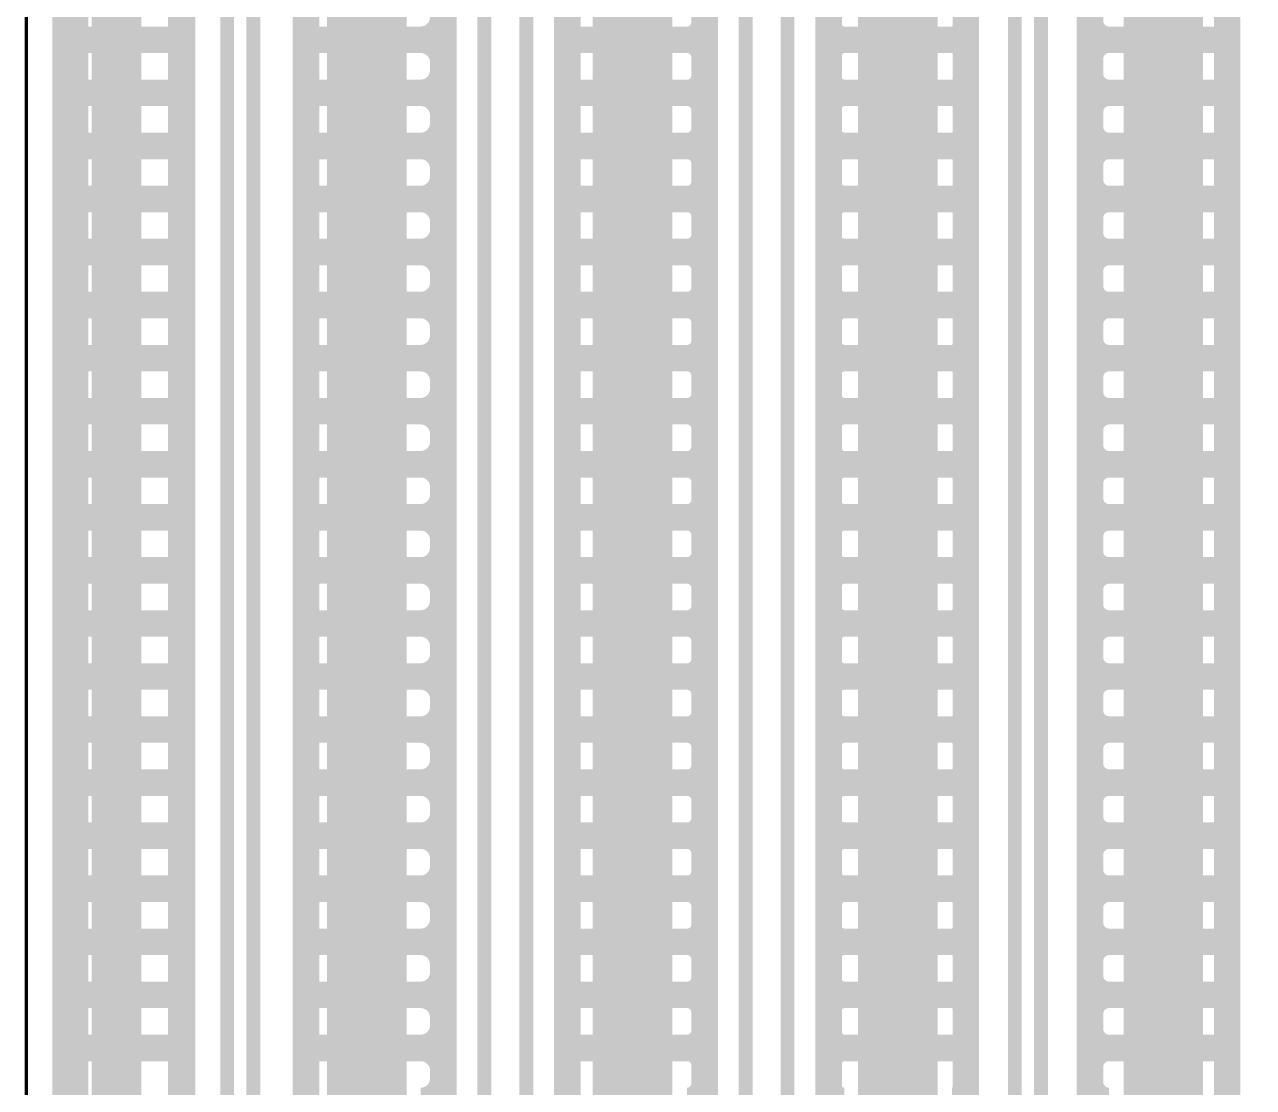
# Model space of a CAD drawing. Header units: millimetres. Extents: x 2260 to 2572, y -21 to 200.
# Drawn here: x 2292.68 to 2299.74, y 105.88 to 111.98 of the extents above; entities that cross this region are included whole.
import ezdxf

# ---------------------------------------------------------------- set-up
doc = ezdxf.new("R2010")
doc.units = ezdxf.units.MM
doc.layers.get('0').update_dxf_attribs({"lineweight": 18})
doc.layers.add('01', color=1, linetype='Continuous', lineweight=18)
doc.layers.add('DIM', color=3, linetype='Continuous', lineweight=13)

# ---------------------------------------------------------------- blocks, each defined once
blk = doc.blocks.new('PAD_R1')
blk.add_lwpolyline([(0.25, 0, 0.5, 0.5, 1), (-0.25, 0, 0.5, 0.5, 1)], format="xyseb", close=True)

msp = doc.modelspace()

# ---------------------------------------------------------------- linework, layer by layer
at = {"layer": '01'}
msp.add_lwpolyline([(2318.1914, 62.078, 0.02, 0.02, -0.414219), (2317.8914, 61.778, 0.02, 0.02, 0), (2292.9916, 61.778, 0.02, 0.02, -0.414219), (2292.6916, 62.078, 0.02, 0.02, 0), (2292.6916, 141.4405, 0.02, 0.02, -0.414219), (2292.9916, 141.7405, 0.02, 0.02, 0), (2317.8914, 141.7405, 0.02, 0.02, -0.414219), (2318.1914, 141.4405, 0.02, 0.02, 0)], format="xyseb", close=True, dxfattribs=at)
for points in [[(2293.1915, 139.8406, 0.2499, 0.2499, 0), (2293.1915, 63.6406, 0.2499, 0.2499, 0)], [(2294.6916, 139.8406, 0.2499, 0.2499, 0), (2294.6916, 63.6406, 0.2499, 0.2499, 0)], [(2296.1915, 139.8406, 0.2499, 0.2499, 0), (2296.1915, 63.6406, 0.2499, 0.2499, 0)], [(2297.6916, 139.8406, 0.2499, 0.2499, 0), (2297.6916, 63.6406, 0.2499, 0.2499, 0)], [(2299.1915, 139.8406, 0.2499, 0.2499, 0), (2299.1915, 63.6406, 0.2499, 0.2499, 0)], [(2292.9177, 137.2406, 0.1524, 0.1524, 0), (2292.9177, 66.2405, 0.1524, 0.1524, 0)], [(2292.9708, 137.2406, 0.1524, 0.1524, 0), (2292.9708, 66.2405, 0.1524, 0.1524, 0)], [(2293.2756, 137.2406, 0.1524, 0.1524, 0), (2293.2756, 66.2405, 0.1524, 0.1524, 0)], [(2293.5804, 137.2406, 0.1524, 0.1524, 0), (2293.5804, 66.2405, 0.1524, 0.1524, 0)], [(2293.5854, 137.2406, 0.1524, 0.1524, 0), (2293.5854, 66.2405, 0.1524, 0.1524, 0)], [(2294.2977, 137.2406, 0.1524, 0.1524, 0), (2294.2977, 66.2405, 0.1524, 0.1524, 0)], [(2294.4948, 137.2406, 0.1524, 0.1524, 0), (2294.4948, 66.2405, 0.1524, 0.1524, 0)], [(2294.7996, 137.2406, 0.1524, 0.1524, 0), (2294.7996, 66.2405, 0.1524, 0.1524, 0)], [(2295.0853, 66.3205, 0.1524, 0.1524, 0), (2295.0853, 137.2406, 0.1524, 0.1524, 0)], [(2295.7978, 137.2406, 0.1524, 0.1524, 0), (2295.7978, 66.2405, 0.1524, 0.1524, 0)], [(2296.0188, 137.2406, 0.1524, 0.1524, 0), (2296.0188, 66.2405, 0.1524, 0.1524, 0)], [(2296.3236, 137.2406, 0.1524, 0.1524, 0), (2296.3236, 66.2405, 0.1524, 0.1524, 0)], [(2296.5854, 66.3205, 0.1524, 0.1524, 0), (2296.5854, 137.2406, 0.1524, 0.1524, 0)], [(2297.2977, 66.3205, 0.1524, 0.1524, 0), (2297.2977, 137.2406, 0.1524, 0.1524, 0)], [(2297.5428, 137.2406, 0.1524, 0.1524, 0), (2297.5428, 66.2405, 0.1524, 0.1524, 0)], [(2297.8476, 137.2406, 0.1524, 0.1524, 0), (2297.8476, 66.2405, 0.1524, 0.1524, 0)], [(2298.0853, 66.3205, 0.1524, 0.1524, 0), (2298.0853, 137.2406, 0.1524, 0.1524, 0)], [(2298.7978, 66.3205, 0.1524, 0.1524, 0), (2298.7978, 137.2406, 0.1524, 0.1524, 0)], [(2299.0668, 137.2406, 0.1524, 0.1524, 0), (2299.0668, 66.2405, 0.1524, 0.1524, 0)], [(2299.3716, 137.2406, 0.1524, 0.1524, 0), (2299.3716, 66.2405, 0.1524, 0.1524, 0)], [(2299.5854, 137.2406, 0.1524, 0.1524, 0), (2299.5854, 66.2405, 0.1524, 0.1524, 0)], [(2295.0853, 112.0257, 0.1524, 0.1524, -0.414228), (2294.9553, 111.8957, 0.1524, 0.1524, 0)], [(2296.5854, 111.9957, 0.1524, 0.1524, -0.414228), (2296.4854, 111.8957, 0.1524, 0.1524, 0)], [(2297.2977, 111.9857, 0.1524, 0.1524, 0.414231), (2297.3877, 111.8957, 0.1524, 0.1524, 0)], [(2298.0853, 111.9757, 0.1524, 0.1524, -0.414252), (2298.0053, 111.8957, 0.1524, 0.1524, 0)], [(2298.7978, 112.0057, 0.1524, 0.1524, 0.414232), (2298.9078, 111.8957, 0.1524, 0.1524, 0)], [(2292.9177, 111.8957, 0.1524, 0.1524, 0), (2293.5854, 111.8957, 0.1524, 0.1524, 0)], [(2294.2977, 111.8957, 0.1524, 0.1524, 0), (2295.0853, 111.8957, 0.1524, 0.1524, 0)], [(2295.0853, 111.7657, 0.1524, 0.1524, 0.414228), (2294.9553, 111.8957, 0.1524, 0.1524, 0)], [(2295.7978, 111.8957, 0.1524, 0.1524, 0), (2296.5854, 111.8957, 0.1524, 0.1524, 0)], [(2296.5854, 111.7957, 0.1524, 0.1524, 0.414228), (2296.4854, 111.8957, 0.1524, 0.1524, 0)], [(2297.2977, 111.8957, 0.1524, 0.1524, 0), (2298.0853, 111.8957, 0.1524, 0.1524, 0)], [(2297.2977, 111.8057, 0.1524, 0.1524, -0.414231), (2297.3877, 111.8957, 0.1524, 0.1524, 0)], [(2298.0853, 111.8157, 0.1524, 0.1524, 0.414252), (2298.0053, 111.8957, 0.1524, 0.1524, 0)], [(2298.7978, 111.8957, 0.1524, 0.1524, 0), (2299.5854, 111.8957, 0.1524, 0.1524, 0)], [(2298.7978, 111.7857, 0.1524, 0.1524, -0.414232), (2298.9078, 111.8957, 0.1524, 0.1524, 0)], [(2295.0853, 111.7209, 0.1524, 0.1524, -0.414228), (2294.9553, 111.5909, 0.1524, 0.1524, 0)], [(2296.5854, 111.6909, 0.1524, 0.1524, -0.414228), (2296.4854, 111.5909, 0.1524, 0.1524, 0)], [(2297.2977, 111.6809, 0.1524, 0.1524, 0.414231), (2297.3877, 111.5909, 0.1524, 0.1524, 0)], [(2298.0853, 111.6709, 0.1524, 0.1524, -0.414252), (2298.0053, 111.5909, 0.1524, 0.1524, 0)], [(2298.7978, 111.7009, 0.1524, 0.1524, 0.414232), (2298.9078, 111.5909, 0.1524, 0.1524, 0)], [(2292.9177, 111.5909, 0.1524, 0.1524, 0), (2293.5854, 111.5909, 0.1524, 0.1524, 0)], [(2294.2977, 111.5909, 0.1524, 0.1524, 0), (2295.0853, 111.5909, 0.1524, 0.1524, 0)], [(2295.0853, 111.4609, 0.1524, 0.1524, 0.414228), (2294.9553, 111.5909, 0.1524, 0.1524, 0)], [(2295.7978, 111.5909, 0.1524, 0.1524, 0), (2296.5854, 111.5909, 0.1524, 0.1524, 0)], [(2296.5854, 111.4909, 0.1524, 0.1524, 0.414228), (2296.4854, 111.5909, 0.1524, 0.1524, 0)], [(2297.2977, 111.5909, 0.1524, 0.1524, 0), (2298.0853, 111.5909, 0.1524, 0.1524, 0)], [(2297.2977, 111.5009, 0.1524, 0.1524, -0.414231), (2297.3877, 111.5909, 0.1524, 0.1524, 0)], [(2298.0853, 111.5109, 0.1524, 0.1524, 0.414252), (2298.0053, 111.5909, 0.1524, 0.1524, 0)], [(2298.7978, 111.5909, 0.1524, 0.1524, 0), (2299.5854, 111.5909, 0.1524, 0.1524, 0)], [(2298.7978, 111.4809, 0.1524, 0.1524, -0.414232), (2298.9078, 111.5909, 0.1524, 0.1524, 0)], [(2295.0853, 111.4161, 0.1524, 0.1524, -0.414228), (2294.9553, 111.2861, 0.1524, 0.1524, 0)], [(2298.7978, 111.3961, 0.1524, 0.1524, 0.414232), (2298.9078, 111.2861, 0.1524, 0.1524, 0)], [(2296.5854, 111.3861, 0.1524, 0.1524, -0.414228), (2296.4854, 111.2861, 0.1524, 0.1524, 0)], [(2297.2977, 111.3761, 0.1524, 0.1524, 0.414231), (2297.3877, 111.2861, 0.1524, 0.1524, 0)], [(2298.0853, 111.3661, 0.1524, 0.1524, -0.414252), (2298.0053, 111.2861, 0.1524, 0.1524, 0)], [(2292.9177, 111.2861, 0.1524, 0.1524, 0), (2293.5854, 111.2861, 0.1524, 0.1524, 0)], [(2294.2977, 111.2861, 0.1524, 0.1524, 0), (2295.0853, 111.2861, 0.1524, 0.1524, 0)], [(2295.0853, 111.1561, 0.1524, 0.1524, 0.414228), (2294.9553, 111.2861, 0.1524, 0.1524, 0)], [(2295.7978, 111.2861, 0.1524, 0.1524, 0), (2296.5854, 111.2861, 0.1524, 0.1524, 0)], [(2296.5854, 111.1861, 0.1524, 0.1524, 0.414228), (2296.4854, 111.2861, 0.1524, 0.1524, 0)], [(2297.2977, 111.2861, 0.1524, 0.1524, 0), (2298.0853, 111.2861, 0.1524, 0.1524, 0)], [(2297.2977, 111.1961, 0.1524, 0.1524, -0.414231), (2297.3877, 111.2861, 0.1524, 0.1524, 0)], [(2298.0853, 111.2061, 0.1524, 0.1524, 0.414252), (2298.0053, 111.2861, 0.1524, 0.1524, 0)], [(2298.7978, 111.2861, 0.1524, 0.1524, 0), (2299.5854, 111.2861, 0.1524, 0.1524, 0)], [(2298.7978, 111.1761, 0.1524, 0.1524, -0.414232), (2298.9078, 111.2861, 0.1524, 0.1524, 0)], [(2295.0853, 111.1113, 0.1524, 0.1524, -0.414228), (2294.9553, 110.9813, 0.1524, 0.1524, 0)], [(2296.5854, 111.0813, 0.1524, 0.1524, -0.414228), (2296.4854, 110.9813, 0.1524, 0.1524, 0)], [(2297.2977, 111.0713, 0.1524, 0.1524, 0.414231), (2297.3877, 110.9813, 0.1524, 0.1524, 0)], [(2298.0853, 111.0613, 0.1524, 0.1524, -0.414252), (2298.0053, 110.9813, 0.1524, 0.1524, 0)], [(2298.7978, 111.0913, 0.1524, 0.1524, 0.414232), (2298.9078, 110.9813, 0.1524, 0.1524, 0)], [(2292.9177, 110.9813, 0.1524, 0.1524, 0), (2293.5854, 110.9813, 0.1524, 0.1524, 0)], [(2294.2977, 110.9813, 0.1524, 0.1524, 0), (2295.0853, 110.9813, 0.1524, 0.1524, 0)], [(2295.0853, 110.8513, 0.1524, 0.1524, 0.414228), (2294.9553, 110.9813, 0.1524, 0.1524, 0)], [(2295.7978, 110.9813, 0.1524, 0.1524, 0), (2296.5854, 110.9813, 0.1524, 0.1524, 0)], [(2296.5854, 110.8813, 0.1524, 0.1524, 0.414228), (2296.4854, 110.9813, 0.1524, 0.1524, 0)], [(2297.2977, 110.9813, 0.1524, 0.1524, 0), (2298.0853, 110.9813, 0.1524, 0.1524, 0)], [(2297.2977, 110.8913, 0.1524, 0.1524, -0.414231), (2297.3877, 110.9813, 0.1524, 0.1524, 0)], [(2298.0853, 110.9013, 0.1524, 0.1524, 0.414252), (2298.0053, 110.9813, 0.1524, 0.1524, 0)], [(2298.7978, 110.9813, 0.1524, 0.1524, 0), (2299.5854, 110.9813, 0.1524, 0.1524, 0)], [(2298.7978, 110.8713, 0.1524, 0.1524, -0.414232), (2298.9078, 110.9813, 0.1524, 0.1524, 0)], [(2295.0853, 110.8065, 0.1524, 0.1524, -0.414228), (2294.9553, 110.6765, 0.1524, 0.1524, 0)], [(2296.5854, 110.7765, 0.1524, 0.1524, -0.414228), (2296.4854, 110.6765, 0.1524, 0.1524, 0)], [(2297.2977, 110.7665, 0.1524, 0.1524, 0.414231), (2297.3877, 110.6765, 0.1524, 0.1524, 0)], [(2298.0853, 110.7565, 0.1524, 0.1524, -0.414252), (2298.0053, 110.6765, 0.1524, 0.1524, 0)], [(2298.7978, 110.7865, 0.1524, 0.1524, 0.414232), (2298.9078, 110.6765, 0.1524, 0.1524, 0)], [(2292.9177, 110.6765, 0.1524, 0.1524, 0), (2293.5854, 110.6765, 0.1524, 0.1524, 0)], [(2294.2977, 110.6765, 0.1524, 0.1524, 0), (2295.0853, 110.6765, 0.1524, 0.1524, 0)], [(2295.0853, 110.5465, 0.1524, 0.1524, 0.414228), (2294.9553, 110.6765, 0.1524, 0.1524, 0)], [(2295.7978, 110.6765, 0.1524, 0.1524, 0), (2296.5854, 110.6765, 0.1524, 0.1524, 0)], [(2296.5854, 110.5765, 0.1524, 0.1524, 0.414228), (2296.4854, 110.6765, 0.1524, 0.1524, 0)], [(2297.2977, 110.6765, 0.1524, 0.1524, 0), (2298.0853, 110.6765, 0.1524, 0.1524, 0)], [(2297.2977, 110.5865, 0.1524, 0.1524, -0.414231), (2297.3877, 110.6765, 0.1524, 0.1524, 0)], [(2298.0853, 110.5965, 0.1524, 0.1524, 0.414252), (2298.0053, 110.6765, 0.1524, 0.1524, 0)], [(2298.7978, 110.6765, 0.1524, 0.1524, 0), (2299.5854, 110.6765, 0.1524, 0.1524, 0)], [(2298.7978, 110.5665, 0.1524, 0.1524, -0.414232), (2298.9078, 110.6765, 0.1524, 0.1524, 0)], [(2295.0853, 110.5017, 0.1524, 0.1524, -0.414228), (2294.9553, 110.3717, 0.1524, 0.1524, 0)], [(2296.5854, 110.4717, 0.1524, 0.1524, -0.414228), (2296.4854, 110.3717, 0.1524, 0.1524, 0)], [(2298.7978, 110.4817, 0.1524, 0.1524, 0.414232), (2298.9078, 110.3717, 0.1524, 0.1524, 0)], [(2297.2977, 110.4617, 0.1524, 0.1524, 0.414231), (2297.3877, 110.3717, 0.1524, 0.1524, 0)], [(2298.0853, 110.4517, 0.1524, 0.1524, -0.414252), (2298.0053, 110.3717, 0.1524, 0.1524, 0)], [(2292.9177, 110.3717, 0.1524, 0.1524, 0), (2293.5854, 110.3717, 0.1524, 0.1524, 0)], [(2294.2977, 110.3717, 0.1524, 0.1524, 0), (2295.0853, 110.3717, 0.1524, 0.1524, 0)], [(2295.0853, 110.2417, 0.1524, 0.1524, 0.414228), (2294.9553, 110.3717, 0.1524, 0.1524, 0)], [(2295.7978, 110.3717, 0.1524, 0.1524, 0), (2296.5854, 110.3717, 0.1524, 0.1524, 0)], [(2296.5854, 110.2717, 0.1524, 0.1524, 0.414228), (2296.4854, 110.3717, 0.1524, 0.1524, 0)], [(2297.2977, 110.3717, 0.1524, 0.1524, 0), (2298.0853, 110.3717, 0.1524, 0.1524, 0)], [(2297.2977, 110.2817, 0.1524, 0.1524, -0.414231), (2297.3877, 110.3717, 0.1524, 0.1524, 0)], [(2298.0853, 110.2917, 0.1524, 0.1524, 0.414252), (2298.0053, 110.3717, 0.1524, 0.1524, 0)], [(2298.7978, 110.3717, 0.1524, 0.1524, 0), (2299.5854, 110.3717, 0.1524, 0.1524, 0)], [(2298.7978, 110.2617, 0.1524, 0.1524, -0.414232), (2298.9078, 110.3717, 0.1524, 0.1524, 0)], [(2295.0853, 110.1969, 0.1524, 0.1524, -0.414228), (2294.9553, 110.0669, 0.1524, 0.1524, 0)], [(2296.5854, 110.1669, 0.1524, 0.1524, -0.414228), (2296.4854, 110.0669, 0.1524, 0.1524, 0)], [(2297.2977, 110.1569, 0.1524, 0.1524, 0.414231), (2297.3877, 110.0669, 0.1524, 0.1524, 0)], [(2298.0853, 110.1469, 0.1524, 0.1524, -0.414252), (2298.0053, 110.0669, 0.1524, 0.1524, 0)], [(2298.7978, 110.1769, 0.1524, 0.1524, 0.414232), (2298.9078, 110.0669, 0.1524, 0.1524, 0)], [(2292.9177, 110.0669, 0.1524, 0.1524, 0), (2293.5854, 110.0669, 0.1524, 0.1524, 0)], [(2294.2977, 110.0669, 0.1524, 0.1524, 0), (2295.0853, 110.0669, 0.1524, 0.1524, 0)], [(2295.0853, 109.9369, 0.1524, 0.1524, 0.414228), (2294.9553, 110.0669, 0.1524, 0.1524, 0)], [(2295.7978, 110.0669, 0.1524, 0.1524, 0), (2296.5854, 110.0669, 0.1524, 0.1524, 0)], [(2296.5854, 109.9669, 0.1524, 0.1524, 0.414228), (2296.4854, 110.0669, 0.1524, 0.1524, 0)], [(2297.2977, 110.0669, 0.1524, 0.1524, 0), (2298.0853, 110.0669, 0.1524, 0.1524, 0)], [(2297.2977, 109.9769, 0.1524, 0.1524, -0.414231), (2297.3877, 110.0669, 0.1524, 0.1524, 0)], [(2298.0853, 109.9869, 0.1524, 0.1524, 0.414252), (2298.0053, 110.0669, 0.1524, 0.1524, 0)], [(2298.7978, 110.0669, 0.1524, 0.1524, 0), (2299.5854, 110.0669, 0.1524, 0.1524, 0)], [(2298.7978, 109.9569, 0.1524, 0.1524, -0.414232), (2298.9078, 110.0669, 0.1524, 0.1524, 0)], [(2295.0853, 109.8921, 0.1524, 0.1524, -0.414228), (2294.9553, 109.7621, 0.1524, 0.1524, 0)], [(2296.5854, 109.8621, 0.1524, 0.1524, -0.414228), (2296.4854, 109.7621, 0.1524, 0.1524, 0)], [(2297.2977, 109.8521, 0.1524, 0.1524, 0.414231), (2297.3877, 109.7621, 0.1524, 0.1524, 0)], [(2298.0853, 109.8421, 0.1524, 0.1524, -0.414252), (2298.0053, 109.7621, 0.1524, 0.1524, 0)], [(2298.7978, 109.8721, 0.1524, 0.1524, 0.414232), (2298.9078, 109.7621, 0.1524, 0.1524, 0)], [(2292.9177, 109.7621, 0.1524, 0.1524, 0), (2293.5854, 109.7621, 0.1524, 0.1524, 0)], [(2294.2977, 109.7621, 0.1524, 0.1524, 0), (2295.0853, 109.7621, 0.1524, 0.1524, 0)], [(2295.0853, 109.6321, 0.1524, 0.1524, 0.414228), (2294.9553, 109.7621, 0.1524, 0.1524, 0)], [(2295.7978, 109.7621, 0.1524, 0.1524, 0), (2296.5854, 109.7621, 0.1524, 0.1524, 0)], [(2296.5854, 109.6621, 0.1524, 0.1524, 0.414228), (2296.4854, 109.7621, 0.1524, 0.1524, 0)], [(2297.2977, 109.7621, 0.1524, 0.1524, 0), (2298.0853, 109.7621, 0.1524, 0.1524, 0)], [(2297.2977, 109.6721, 0.1524, 0.1524, -0.414231), (2297.3877, 109.7621, 0.1524, 0.1524, 0)], [(2298.0853, 109.6821, 0.1524, 0.1524, 0.414252), (2298.0053, 109.7621, 0.1524, 0.1524, 0)], [(2298.7978, 109.7621, 0.1524, 0.1524, 0), (2299.5854, 109.7621, 0.1524, 0.1524, 0)], [(2298.7978, 109.6521, 0.1524, 0.1524, -0.414232), (2298.9078, 109.7621, 0.1524, 0.1524, 0)], [(2295.0853, 109.5873, 0.1524, 0.1524, -0.414228), (2294.9553, 109.4573, 0.1524, 0.1524, 0)], [(2296.5854, 109.5573, 0.1524, 0.1524, -0.414228), (2296.4854, 109.4573, 0.1524, 0.1524, 0)], [(2298.7978, 109.5673, 0.1524, 0.1524, 0.414232), (2298.9078, 109.4573, 0.1524, 0.1524, 0)], [(2297.2977, 109.5473, 0.1524, 0.1524, 0.414231), (2297.3877, 109.4573, 0.1524, 0.1524, 0)], [(2298.0853, 109.5373, 0.1524, 0.1524, -0.414252), (2298.0053, 109.4573, 0.1524, 0.1524, 0)], [(2292.9177, 109.4573, 0.1524, 0.1524, 0), (2293.5854, 109.4573, 0.1524, 0.1524, 0)], [(2294.2977, 109.4573, 0.1524, 0.1524, 0), (2295.0853, 109.4573, 0.1524, 0.1524, 0)], [(2295.0853, 109.3273, 0.1524, 0.1524, 0.414228), (2294.9553, 109.4573, 0.1524, 0.1524, 0)], [(2295.7978, 109.4573, 0.1524, 0.1524, 0), (2296.5854, 109.4573, 0.1524, 0.1524, 0)], [(2296.5854, 109.3573, 0.1524, 0.1524, 0.414228), (2296.4854, 109.4573, 0.1524, 0.1524, 0)], [(2297.2977, 109.4573, 0.1524, 0.1524, 0), (2298.0853, 109.4573, 0.1524, 0.1524, 0)], [(2297.2977, 109.3673, 0.1524, 0.1524, -0.414231), (2297.3877, 109.4573, 0.1524, 0.1524, 0)], [(2298.0853, 109.3773, 0.1524, 0.1524, 0.414252), (2298.0053, 109.4573, 0.1524, 0.1524, 0)], [(2298.7978, 109.4573, 0.1524, 0.1524, 0), (2299.5854, 109.4573, 0.1524, 0.1524, 0)], [(2298.7978, 109.3473, 0.1524, 0.1524, -0.414232), (2298.9078, 109.4573, 0.1524, 0.1524, 0)], [(2295.0853, 109.2825, 0.1524, 0.1524, -0.414228), (2294.9553, 109.1525, 0.1524, 0.1524, 0)], [(2296.5854, 109.2525, 0.1524, 0.1524, -0.414228), (2296.4854, 109.1525, 0.1524, 0.1524, 0)], [(2297.2977, 109.2425, 0.1524, 0.1524, 0.414231), (2297.3877, 109.1525, 0.1524, 0.1524, 0)], [(2298.0853, 109.2325, 0.1524, 0.1524, -0.414252), (2298.0053, 109.1525, 0.1524, 0.1524, 0)], [(2298.7978, 109.2625, 0.1524, 0.1524, 0.414232), (2298.9078, 109.1525, 0.1524, 0.1524, 0)], [(2292.9177, 109.1525, 0.1524, 0.1524, 0), (2293.5854, 109.1525, 0.1524, 0.1524, 0)], [(2294.2977, 109.1525, 0.1524, 0.1524, 0), (2295.0853, 109.1525, 0.1524, 0.1524, 0)], [(2295.0853, 109.0225, 0.1524, 0.1524, 0.414228), (2294.9553, 109.1525, 0.1524, 0.1524, 0)], [(2295.7978, 109.1525, 0.1524, 0.1524, 0), (2296.5854, 109.1525, 0.1524, 0.1524, 0)], [(2296.5854, 109.0525, 0.1524, 0.1524, 0.414228), (2296.4854, 109.1525, 0.1524, 0.1524, 0)], [(2297.2977, 109.1525, 0.1524, 0.1524, 0), (2298.0853, 109.1525, 0.1524, 0.1524, 0)], [(2297.2977, 109.0625, 0.1524, 0.1524, -0.414231), (2297.3877, 109.1525, 0.1524, 0.1524, 0)], [(2298.0853, 109.0725, 0.1524, 0.1524, 0.414252), (2298.0053, 109.1525, 0.1524, 0.1524, 0)], [(2298.7978, 109.1525, 0.1524, 0.1524, 0), (2299.5854, 109.1525, 0.1524, 0.1524, 0)], [(2298.7978, 109.0425, 0.1524, 0.1524, -0.414232), (2298.9078, 109.1525, 0.1524, 0.1524, 0)], [(2295.0853, 108.9777, 0.1524, 0.1524, -0.414228), (2294.9553, 108.8477, 0.1524, 0.1524, 0)], [(2296.5854, 108.9477, 0.1524, 0.1524, -0.414228), (2296.4854, 108.8477, 0.1524, 0.1524, 0)], [(2297.2977, 108.9377, 0.1524, 0.1524, 0.414231), (2297.3877, 108.8477, 0.1524, 0.1524, 0)], [(2298.0853, 108.9277, 0.1524, 0.1524, -0.414252), (2298.0053, 108.8477, 0.1524, 0.1524, 0)], [(2298.7978, 108.9577, 0.1524, 0.1524, 0.414232), (2298.9078, 108.8477, 0.1524, 0.1524, 0)], [(2292.9177, 108.8477, 0.1524, 0.1524, 0), (2293.5854, 108.8477, 0.1524, 0.1524, 0)], [(2294.2977, 108.8477, 0.1524, 0.1524, 0), (2295.0853, 108.8477, 0.1524, 0.1524, 0)], [(2295.0853, 108.7177, 0.1524, 0.1524, 0.414228), (2294.9553, 108.8477, 0.1524, 0.1524, 0)], [(2295.7978, 108.8477, 0.1524, 0.1524, 0), (2296.5854, 108.8477, 0.1524, 0.1524, 0)], [(2296.5854, 108.7477, 0.1524, 0.1524, 0.414228), (2296.4854, 108.8477, 0.1524, 0.1524, 0)], [(2297.2977, 108.8477, 0.1524, 0.1524, 0), (2298.0853, 108.8477, 0.1524, 0.1524, 0)], [(2297.2977, 108.7577, 0.1524, 0.1524, -0.414231), (2297.3877, 108.8477, 0.1524, 0.1524, 0)], [(2298.0853, 108.7677, 0.1524, 0.1524, 0.414252), (2298.0053, 108.8477, 0.1524, 0.1524, 0)], [(2298.7978, 108.8477, 0.1524, 0.1524, 0), (2299.5854, 108.8477, 0.1524, 0.1524, 0)], [(2298.7978, 108.7377, 0.1524, 0.1524, -0.414232), (2298.9078, 108.8477, 0.1524, 0.1524, 0)], [(2295.0853, 108.6729, 0.1524, 0.1524, -0.414228), (2294.9553, 108.5429, 0.1524, 0.1524, 0)], [(2296.5854, 108.6429, 0.1524, 0.1524, -0.414228), (2296.4854, 108.5429, 0.1524, 0.1524, 0)], [(2298.7978, 108.6529, 0.1524, 0.1524, 0.414232), (2298.9078, 108.5429, 0.1524, 0.1524, 0)], [(2297.2977, 108.6329, 0.1524, 0.1524, 0.414231), (2297.3877, 108.5429, 0.1524, 0.1524, 0)], [(2298.0853, 108.6229, 0.1524, 0.1524, -0.414252), (2298.0053, 108.5429, 0.1524, 0.1524, 0)], [(2292.9177, 108.5429, 0.1524, 0.1524, 0), (2293.5854, 108.5429, 0.1524, 0.1524, 0)], [(2294.2977, 108.5429, 0.1524, 0.1524, 0), (2295.0853, 108.5429, 0.1524, 0.1524, 0)], [(2295.0853, 108.4129, 0.1524, 0.1524, 0.414228), (2294.9553, 108.5429, 0.1524, 0.1524, 0)], [(2295.7978, 108.5429, 0.1524, 0.1524, 0), (2296.5854, 108.5429, 0.1524, 0.1524, 0)], [(2296.5854, 108.4429, 0.1524, 0.1524, 0.414228), (2296.4854, 108.5429, 0.1524, 0.1524, 0)], [(2297.2977, 108.5429, 0.1524, 0.1524, 0), (2298.0853, 108.5429, 0.1524, 0.1524, 0)], [(2297.2977, 108.4529, 0.1524, 0.1524, -0.414231), (2297.3877, 108.5429, 0.1524, 0.1524, 0)], [(2298.0853, 108.4629, 0.1524, 0.1524, 0.414252), (2298.0053, 108.5429, 0.1524, 0.1524, 0)], [(2298.7978, 108.5429, 0.1524, 0.1524, 0), (2299.5854, 108.5429, 0.1524, 0.1524, 0)], [(2298.7978, 108.4329, 0.1524, 0.1524, -0.414232), (2298.9078, 108.5429, 0.1524, 0.1524, 0)], [(2295.0853, 108.3681, 0.1524, 0.1524, -0.414228), (2294.9553, 108.2381, 0.1524, 0.1524, 0)], [(2296.5854, 108.3381, 0.1524, 0.1524, -0.414228), (2296.4854, 108.2381, 0.1524, 0.1524, 0)], [(2297.2977, 108.3281, 0.1524, 0.1524, 0.414231), (2297.3877, 108.2381, 0.1524, 0.1524, 0)], [(2298.0853, 108.3181, 0.1524, 0.1524, -0.414252), (2298.0053, 108.2381, 0.1524, 0.1524, 0)], [(2298.7978, 108.3481, 0.1524, 0.1524, 0.414232), (2298.9078, 108.2381, 0.1524, 0.1524, 0)], [(2292.9177, 108.2381, 0.1524, 0.1524, 0), (2293.5854, 108.2381, 0.1524, 0.1524, 0)], [(2294.2977, 108.2381, 0.1524, 0.1524, 0), (2295.0853, 108.2381, 0.1524, 0.1524, 0)], [(2295.0853, 108.1081, 0.1524, 0.1524, 0.414228), (2294.9553, 108.2381, 0.1524, 0.1524, 0)], [(2295.7978, 108.2381, 0.1524, 0.1524, 0), (2296.5854, 108.2381, 0.1524, 0.1524, 0)], [(2296.5854, 108.1381, 0.1524, 0.1524, 0.414228), (2296.4854, 108.2381, 0.1524, 0.1524, 0)], [(2297.2977, 108.2381, 0.1524, 0.1524, 0), (2298.0853, 108.2381, 0.1524, 0.1524, 0)], [(2297.2977, 108.1481, 0.1524, 0.1524, -0.414231), (2297.3877, 108.2381, 0.1524, 0.1524, 0)], [(2298.0853, 108.1581, 0.1524, 0.1524, 0.414252), (2298.0053, 108.2381, 0.1524, 0.1524, 0)], [(2298.7978, 108.2381, 0.1524, 0.1524, 0), (2299.5854, 108.2381, 0.1524, 0.1524, 0)], [(2298.7978, 108.1281, 0.1524, 0.1524, -0.414232), (2298.9078, 108.2381, 0.1524, 0.1524, 0)], [(2295.0853, 108.0633, 0.1524, 0.1524, -0.414228), (2294.9553, 107.9333, 0.1524, 0.1524, 0)], [(2296.5854, 108.0333, 0.1524, 0.1524, -0.414228), (2296.4854, 107.9333, 0.1524, 0.1524, 0)], [(2297.2977, 108.0233, 0.1524, 0.1524, 0.414231), (2297.3877, 107.9333, 0.1524, 0.1524, 0)], [(2298.0853, 108.0133, 0.1524, 0.1524, -0.414252), (2298.0053, 107.9333, 0.1524, 0.1524, 0)], [(2298.7978, 108.0433, 0.1524, 0.1524, 0.414232), (2298.9078, 107.9333, 0.1524, 0.1524, 0)], [(2292.9177, 107.9333, 0.1524, 0.1524, 0), (2293.5854, 107.9333, 0.1524, 0.1524, 0)], [(2294.2977, 107.9333, 0.1524, 0.1524, 0), (2295.0853, 107.9333, 0.1524, 0.1524, 0)], [(2295.0853, 107.8033, 0.1524, 0.1524, 0.414228), (2294.9553, 107.9333, 0.1524, 0.1524, 0)], [(2295.7978, 107.9333, 0.1524, 0.1524, 0), (2296.5854, 107.9333, 0.1524, 0.1524, 0)], [(2296.5854, 107.8333, 0.1524, 0.1524, 0.414228), (2296.4854, 107.9333, 0.1524, 0.1524, 0)], [(2297.2977, 107.9333, 0.1524, 0.1524, 0), (2298.0853, 107.9333, 0.1524, 0.1524, 0)], [(2297.2977, 107.8433, 0.1524, 0.1524, -0.414231), (2297.3877, 107.9333, 0.1524, 0.1524, 0)], [(2298.0853, 107.8533, 0.1524, 0.1524, 0.414252), (2298.0053, 107.9333, 0.1524, 0.1524, 0)], [(2298.7978, 107.9333, 0.1524, 0.1524, 0), (2299.5854, 107.9333, 0.1524, 0.1524, 0)], [(2298.7978, 107.8233, 0.1524, 0.1524, -0.414232), (2298.9078, 107.9333, 0.1524, 0.1524, 0)], [(2295.0853, 107.7585, 0.1524, 0.1524, -0.414228), (2294.9553, 107.6285, 0.1524, 0.1524, 0)], [(2296.5854, 107.7285, 0.1524, 0.1524, -0.414228), (2296.4854, 107.6285, 0.1524, 0.1524, 0)], [(2298.7978, 107.7385, 0.1524, 0.1524, 0.414232), (2298.9078, 107.6285, 0.1524, 0.1524, 0)], [(2297.2977, 107.7185, 0.1524, 0.1524, 0.414231), (2297.3877, 107.6285, 0.1524, 0.1524, 0)], [(2298.0853, 107.7085, 0.1524, 0.1524, -0.414252), (2298.0053, 107.6285, 0.1524, 0.1524, 0)], [(2292.9177, 107.6285, 0.1524, 0.1524, 0), (2293.5854, 107.6285, 0.1524, 0.1524, 0)], [(2294.2977, 107.6285, 0.1524, 0.1524, 0), (2295.0853, 107.6285, 0.1524, 0.1524, 0)], [(2295.0853, 107.4985, 0.1524, 0.1524, 0.414228), (2294.9553, 107.6285, 0.1524, 0.1524, 0)], [(2295.7978, 107.6285, 0.1524, 0.1524, 0), (2296.5854, 107.6285, 0.1524, 0.1524, 0)], [(2296.5854, 107.5285, 0.1524, 0.1524, 0.414228), (2296.4854, 107.6285, 0.1524, 0.1524, 0)], [(2297.2977, 107.6285, 0.1524, 0.1524, 0), (2298.0853, 107.6285, 0.1524, 0.1524, 0)], [(2297.2977, 107.5385, 0.1524, 0.1524, -0.414231), (2297.3877, 107.6285, 0.1524, 0.1524, 0)], [(2298.0853, 107.5485, 0.1524, 0.1524, 0.414252), (2298.0053, 107.6285, 0.1524, 0.1524, 0)], [(2298.7978, 107.6285, 0.1524, 0.1524, 0), (2299.5854, 107.6285, 0.1524, 0.1524, 0)], [(2298.7978, 107.5185, 0.1524, 0.1524, -0.414232), (2298.9078, 107.6285, 0.1524, 0.1524, 0)], [(2295.0853, 107.4537, 0.1524, 0.1524, -0.414228), (2294.9553, 107.3237, 0.1524, 0.1524, 0)], [(2296.5854, 107.4237, 0.1524, 0.1524, -0.414228), (2296.4854, 107.3237, 0.1524, 0.1524, 0)], [(2297.2977, 107.4137, 0.1524, 0.1524, 0.414231), (2297.3877, 107.3237, 0.1524, 0.1524, 0)], [(2298.0853, 107.4037, 0.1524, 0.1524, -0.414252), (2298.0053, 107.3237, 0.1524, 0.1524, 0)], [(2298.7978, 107.4337, 0.1524, 0.1524, 0.414232), (2298.9078, 107.3237, 0.1524, 0.1524, 0)], [(2292.9177, 107.3237, 0.1524, 0.1524, 0), (2293.5854, 107.3237, 0.1524, 0.1524, 0)], [(2294.2977, 107.3237, 0.1524, 0.1524, 0), (2295.0853, 107.3237, 0.1524, 0.1524, 0)], [(2295.0853, 107.1937, 0.1524, 0.1524, 0.414228), (2294.9553, 107.3237, 0.1524, 0.1524, 0)], [(2295.7978, 107.3237, 0.1524, 0.1524, 0), (2296.5854, 107.3237, 0.1524, 0.1524, 0)], [(2296.5854, 107.2237, 0.1524, 0.1524, 0.414228), (2296.4854, 107.3237, 0.1524, 0.1524, 0)], [(2297.2977, 107.3237, 0.1524, 0.1524, 0), (2298.0853, 107.3237, 0.1524, 0.1524, 0)], [(2297.2977, 107.2337, 0.1524, 0.1524, -0.414231), (2297.3877, 107.3237, 0.1524, 0.1524, 0)], [(2298.0853, 107.2437, 0.1524, 0.1524, 0.414252), (2298.0053, 107.3237, 0.1524, 0.1524, 0)], [(2298.7978, 107.3237, 0.1524, 0.1524, 0), (2299.5854, 107.3237, 0.1524, 0.1524, 0)], [(2298.7978, 107.2137, 0.1524, 0.1524, -0.414232), (2298.9078, 107.3237, 0.1524, 0.1524, 0)], [(2295.0853, 107.1489, 0.1524, 0.1524, -0.414228), (2294.9553, 107.0189, 0.1524, 0.1524, 0)], [(2296.5854, 107.1189, 0.1524, 0.1524, -0.414228), (2296.4854, 107.0189, 0.1524, 0.1524, 0)], [(2297.2977, 107.1089, 0.1524, 0.1524, 0.414231), (2297.3877, 107.0189, 0.1524, 0.1524, 0)], [(2298.0853, 107.0989, 0.1524, 0.1524, -0.414252), (2298.0053, 107.0189, 0.1524, 0.1524, 0)], [(2298.7978, 107.1289, 0.1524, 0.1524, 0.414232), (2298.9078, 107.0189, 0.1524, 0.1524, 0)], [(2292.9177, 107.0189, 0.1524, 0.1524, 0), (2293.5854, 107.0189, 0.1524, 0.1524, 0)], [(2294.2977, 107.0189, 0.1524, 0.1524, 0), (2295.0853, 107.0189, 0.1524, 0.1524, 0)], [(2295.0853, 106.8889, 0.1524, 0.1524, 0.414228), (2294.9553, 107.0189, 0.1524, 0.1524, 0)], [(2295.7978, 107.0189, 0.1524, 0.1524, 0), (2296.5854, 107.0189, 0.1524, 0.1524, 0)], [(2296.5854, 106.9189, 0.1524, 0.1524, 0.414228), (2296.4854, 107.0189, 0.1524, 0.1524, 0)], [(2297.2977, 107.0189, 0.1524, 0.1524, 0), (2298.0853, 107.0189, 0.1524, 0.1524, 0)], [(2297.2977, 106.9289, 0.1524, 0.1524, -0.414231), (2297.3877, 107.0189, 0.1524, 0.1524, 0)], [(2298.0853, 106.9389, 0.1524, 0.1524, 0.414252), (2298.0053, 107.0189, 0.1524, 0.1524, 0)], [(2298.7978, 107.0189, 0.1524, 0.1524, 0), (2299.5854, 107.0189, 0.1524, 0.1524, 0)], [(2298.7978, 106.9089, 0.1524, 0.1524, -0.414232), (2298.9078, 107.0189, 0.1524, 0.1524, 0)], [(2295.0853, 106.8441, 0.1524, 0.1524, -0.414228), (2294.9553, 106.7141, 0.1524, 0.1524, 0)], [(2296.5854, 106.8141, 0.1524, 0.1524, -0.414228), (2296.4854, 106.7141, 0.1524, 0.1524, 0)], [(2297.2977, 106.8041, 0.1524, 0.1524, 0.414231), (2297.3877, 106.7141, 0.1524, 0.1524, 0)], [(2298.7978, 106.8241, 0.1524, 0.1524, 0.414232), (2298.9078, 106.7141, 0.1524, 0.1524, 0)], [(2298.0853, 106.7941, 0.1524, 0.1524, -0.414252), (2298.0053, 106.7141, 0.1524, 0.1524, 0)], [(2292.9177, 106.7141, 0.1524, 0.1524, 0), (2293.5854, 106.7141, 0.1524, 0.1524, 0)], [(2294.2977, 106.7141, 0.1524, 0.1524, 0), (2295.0853, 106.7141, 0.1524, 0.1524, 0)], [(2295.0853, 106.5841, 0.1524, 0.1524, 0.414228), (2294.9553, 106.7141, 0.1524, 0.1524, 0)], [(2295.7978, 106.7141, 0.1524, 0.1524, 0), (2296.5854, 106.7141, 0.1524, 0.1524, 0)], [(2296.5854, 106.6141, 0.1524, 0.1524, 0.414228), (2296.4854, 106.7141, 0.1524, 0.1524, 0)], [(2297.2977, 106.7141, 0.1524, 0.1524, 0), (2298.0853, 106.7141, 0.1524, 0.1524, 0)], [(2297.2977, 106.6241, 0.1524, 0.1524, -0.414231), (2297.3877, 106.7141, 0.1524, 0.1524, 0)], [(2298.0853, 106.6341, 0.1524, 0.1524, 0.414252), (2298.0053, 106.7141, 0.1524, 0.1524, 0)], [(2298.7978, 106.7141, 0.1524, 0.1524, 0), (2299.5854, 106.7141, 0.1524, 0.1524, 0)], [(2298.7978, 106.6041, 0.1524, 0.1524, -0.414232), (2298.9078, 106.7141, 0.1524, 0.1524, 0)], [(2295.0853, 106.5393, 0.1524, 0.1524, -0.414228), (2294.9553, 106.4093, 0.1524, 0.1524, 0)], [(2296.5854, 106.5093, 0.1524, 0.1524, -0.414228), (2296.4854, 106.4093, 0.1524, 0.1524, 0)], [(2297.2977, 106.4993, 0.1524, 0.1524, 0.414231), (2297.3877, 106.4093, 0.1524, 0.1524, 0)], [(2298.0853, 106.4893, 0.1524, 0.1524, -0.414252), (2298.0053, 106.4093, 0.1524, 0.1524, 0)], [(2298.7978, 106.5193, 0.1524, 0.1524, 0.414232), (2298.9078, 106.4093, 0.1524, 0.1524, 0)], [(2292.9177, 106.4093, 0.1524, 0.1524, 0), (2293.5854, 106.4093, 0.1524, 0.1524, 0)], [(2294.2977, 106.4093, 0.1524, 0.1524, 0), (2295.0853, 106.4093, 0.1524, 0.1524, 0)], [(2295.0853, 106.2793, 0.1524, 0.1524, 0.414228), (2294.9553, 106.4093, 0.1524, 0.1524, 0)], [(2295.7978, 106.4093, 0.1524, 0.1524, 0), (2296.5854, 106.4093, 0.1524, 0.1524, 0)], [(2296.5854, 106.3093, 0.1524, 0.1524, 0.414228), (2296.4854, 106.4093, 0.1524, 0.1524, 0)], [(2297.2977, 106.4093, 0.1524, 0.1524, 0), (2298.0853, 106.4093, 0.1524, 0.1524, 0)], [(2297.2977, 106.3193, 0.1524, 0.1524, -0.414231), (2297.3877, 106.4093, 0.1524, 0.1524, 0)], [(2298.0853, 106.3293, 0.1524, 0.1524, 0.414252), (2298.0053, 106.4093, 0.1524, 0.1524, 0)], [(2298.7978, 106.4093, 0.1524, 0.1524, 0), (2299.5854, 106.4093, 0.1524, 0.1524, 0)], [(2298.7978, 106.2993, 0.1524, 0.1524, -0.414232), (2298.9078, 106.4093, 0.1524, 0.1524, 0)], [(2295.0853, 106.2345, 0.1524, 0.1524, -0.414228), (2294.9553, 106.1045, 0.1524, 0.1524, 0)], [(2296.5854, 106.2045, 0.1524, 0.1524, -0.414228), (2296.4854, 106.1045, 0.1524, 0.1524, 0)], [(2297.2977, 106.1945, 0.1524, 0.1524, 0.414231), (2297.3877, 106.1045, 0.1524, 0.1524, 0)], [(2298.0853, 106.1845, 0.1524, 0.1524, -0.414252), (2298.0053, 106.1045, 0.1524, 0.1524, 0)], [(2298.7978, 106.2145, 0.1524, 0.1524, 0.414232), (2298.9078, 106.1045, 0.1524, 0.1524, 0)], [(2292.9177, 106.1045, 0.1524, 0.1524, 0), (2293.5854, 106.1045, 0.1524, 0.1524, 0)], [(2294.2977, 106.1045, 0.1524, 0.1524, 0), (2295.0853, 106.1045, 0.1524, 0.1524, 0)], [(2295.0853, 105.9745, 0.1524, 0.1524, 0.414228), (2294.9553, 106.1045, 0.1524, 0.1524, 0)], [(2295.7978, 106.1045, 0.1524, 0.1524, 0), (2296.5854, 106.1045, 0.1524, 0.1524, 0)], [(2296.5854, 106.0045, 0.1524, 0.1524, 0.414228), (2296.4854, 106.1045, 0.1524, 0.1524, 0)], [(2297.2977, 106.1045, 0.1524, 0.1524, 0), (2298.0853, 106.1045, 0.1524, 0.1524, 0)], [(2297.2977, 106.0145, 0.1524, 0.1524, -0.414231), (2297.3877, 106.1045, 0.1524, 0.1524, 0)], [(2298.0853, 106.0245, 0.1524, 0.1524, 0.414252), (2298.0053, 106.1045, 0.1524, 0.1524, 0)], [(2298.7978, 106.1045, 0.1524, 0.1524, 0), (2299.5854, 106.1045, 0.1524, 0.1524, 0)], [(2298.7978, 105.9945, 0.1524, 0.1524, -0.414232), (2298.9078, 106.1045, 0.1524, 0.1524, 0)], [(2295.0853, 105.9297, 0.1524, 0.1524, -0.414228), (2294.9553, 105.7997, 0.1524, 0.1524, 0)], [(2296.5854, 105.8997, 0.1524, 0.1524, -0.414228), (2296.4854, 105.7997, 0.1524, 0.1524, 0)], [(2297.2977, 105.8897, 0.1524, 0.1524, 0.414231), (2297.3877, 105.7997, 0.1524, 0.1524, 0)], [(2298.7978, 105.9097, 0.1524, 0.1524, 0.414232), (2298.9078, 105.7997, 0.1524, 0.1524, 0)], [(2298.0853, 105.8797, 0.1524, 0.1524, -0.414252), (2298.0053, 105.7997, 0.1524, 0.1524, 0)]]:
    msp.add_lwpolyline(points, format="xyseb", dxfattribs=at)
at = {"layer": 'DIM'}
for points in [[(2293.8446, 137.3962, 0.08, 0.08, 0), (2293.8446, 66.0853, 0.08, 0.08, 0)], [(2295.3215, 137.4265, 0.08, 0.08, 0), (2295.3215, 66.0549, 0.08, 0.08, 0)], [(2295.5616, 137.4264, 0.08, 0.08, 0), (2295.5616, 66.0551, 0.08, 0.08, 0)], [(2296.8217, 137.4265, 0.08, 0.08, 0), (2296.8217, 66.0549, 0.08, 0.08, 0)], [(2297.0614, 137.4264, 0.08, 0.08, 0), (2297.0614, 66.0551, 0.08, 0.08, 0)], [(2293.9946, 137.3377, 0.08, 0.08, 0), (2293.9946, 66.1434, 0.08, 0.08, 0)], [(2298.3665, 137.367, 0.08, 0.08, 0), (2298.3665, 66.1145, 0.08, 0.08, 0)], [(2298.5165, 137.3669, 0.08, 0.08, 0), (2298.5165, 66.1147, 0.08, 0.08, 0)]]:
    msp.add_lwpolyline(points, format="xyseb", dxfattribs=at)

# ---------------------------------------------------------------- block references
at = {"layer": '01', "xscale": 0.1524, "yscale": 0.1524}
for p in [(2295.0853, 112.0257), (2296.5854, 111.9957), (2297.2977, 111.9857), (2298.0853, 111.9757), (2298.7978, 112.0057), (2292.9177, 111.8957), (2293.5854, 111.8957), (2294.2977, 111.8957), (2294.9553, 111.8957), (2294.9553, 111.8957), (2295.0853, 111.8957), (2295.7978, 111.8957), (2296.4854, 111.8957), (2296.4854, 111.8957), (2296.5854, 111.8957), (2297.2977, 111.8957), (2297.3877, 111.8957), (2297.3877, 111.8957), (2298.0053, 111.8957), (2298.0053, 111.8957), (2298.0853, 111.8957), (2298.7978, 111.8957), (2298.9078, 111.8957), (2298.9078, 111.8957), (2299.5854, 111.8957), (2298.0853, 111.8157), (2295.0853, 111.7657), (2296.5854, 111.7957), (2297.2977, 111.8057), (2298.7978, 111.7857), (2295.0853, 111.7209), (2296.5854, 111.6909), (2297.2977, 111.6809), (2298.0853, 111.6709), (2298.7978, 111.7009), (2292.9177, 111.5909), (2293.5854, 111.5909), (2294.2977, 111.5909), (2294.9553, 111.5909), (2294.9553, 111.5909), (2295.0853, 111.5909), (2295.7978, 111.5909), (2296.4854, 111.5909), (2296.4854, 111.5909), (2296.5854, 111.5909), (2297.2977, 111.5909), (2297.3877, 111.5909), (2297.3877, 111.5909), (2298.0053, 111.5909), (2298.0053, 111.5909), (2298.0853, 111.5909), (2298.7978, 111.5909), (2298.9078, 111.5909), (2298.9078, 111.5909), (2299.5854, 111.5909), (2295.0853, 111.4609), (2296.5854, 111.4909), (2297.2977, 111.5009), (2298.0853, 111.5109), (2298.7978, 111.4809), (2295.0853, 111.4161), (2298.7978, 111.3961), (2296.5854, 111.3861), (2297.2977, 111.3761), (2298.0853, 111.3661), (2292.9177, 111.2861), (2293.5854, 111.2861), (2294.2977, 111.2861), (2294.9553, 111.2861), (2294.9553, 111.2861), (2295.0853, 111.2861), (2295.7978, 111.2861), (2296.4854, 111.2861), (2296.4854, 111.2861), (2296.5854, 111.2861), (2297.2977, 111.2861), (2297.3877, 111.2861), (2297.3877, 111.2861), (2298.0053, 111.2861), (2298.0053, 111.2861), (2298.0853, 111.2861), (2298.7978, 111.2861), (2298.9078, 111.2861), (2298.9078, 111.2861), (2299.5854, 111.2861), (2296.5854, 111.1861), (2297.2977, 111.1961), (2298.0853, 111.2061), (2295.0853, 111.1561), (2295.0853, 111.1113), (2298.7978, 111.1761), (2296.5854, 111.0813), (2297.2977, 111.0713), (2298.0853, 111.0613), (2298.7978, 111.0913), (2292.9177, 110.9813), (2293.5854, 110.9813), (2294.2977, 110.9813), (2294.9553, 110.9813), (2294.9553, 110.9813), (2295.0853, 110.9813), (2295.7978, 110.9813), (2296.4854, 110.9813), (2296.4854, 110.9813), (2296.5854, 110.9813), (2297.2977, 110.9813), (2297.3877, 110.9813), (2297.3877, 110.9813), (2298.0053, 110.9813), (2298.0053, 110.9813), (2298.0853, 110.9813), (2298.7978, 110.9813), (2298.9078, 110.9813), (2298.9078, 110.9813), (2299.5854, 110.9813), (2298.0853, 110.9013), (2295.0853, 110.8513), (2296.5854, 110.8813), (2297.2977, 110.8913), (2298.7978, 110.8713), (2295.0853, 110.8065), (2296.5854, 110.7765), (2297.2977, 110.7665), (2298.0853, 110.7565), (2298.7978, 110.7865), (2292.9177, 110.6765), (2293.5854, 110.6765), (2294.2977, 110.6765), (2294.9553, 110.6765), (2294.9553, 110.6765), (2295.0853, 110.6765), (2295.7978, 110.6765), (2296.4854, 110.6765), (2296.4854, 110.6765), (2296.5854, 110.6765), (2297.2977, 110.6765), (2297.3877, 110.6765), (2297.3877, 110.6765), (2298.0053, 110.6765), (2298.0053, 110.6765), (2298.0853, 110.6765), (2298.7978, 110.6765), (2298.9078, 110.6765), (2298.9078, 110.6765), (2299.5854, 110.6765), (2295.0853, 110.5465), (2296.5854, 110.5765), (2297.2977, 110.5865), (2298.0853, 110.5965), (2298.7978, 110.5665), (2295.0853, 110.5017), (2296.5854, 110.4717), (2298.7978, 110.4817), (2297.2977, 110.4617), (2298.0853, 110.4517), (2292.9177, 110.3717), (2293.5854, 110.3717), (2294.2977, 110.3717), (2294.9553, 110.3717), (2294.9553, 110.3717), (2295.0853, 110.3717), (2295.7978, 110.3717), (2296.4854, 110.3717), (2296.4854, 110.3717), (2296.5854, 110.3717), (2297.2977, 110.3717), (2297.3877, 110.3717), (2297.3877, 110.3717), (2298.0053, 110.3717), (2298.0053, 110.3717), (2298.0853, 110.3717), (2298.7978, 110.3717), (2298.9078, 110.3717), (2298.9078, 110.3717), (2299.5854, 110.3717), (2296.5854, 110.2717), (2297.2977, 110.2817), (2298.0853, 110.2917), (2298.7978, 110.2617), (2295.0853, 110.2417), (2295.0853, 110.1969), (2296.5854, 110.1669), (2297.2977, 110.1569), (2298.0853, 110.1469), (2298.7978, 110.1769), (2292.9177, 110.0669), (2293.5854, 110.0669), (2294.2977, 110.0669), (2294.9553, 110.0669), (2294.9553, 110.0669), (2295.0853, 110.0669), (2295.7978, 110.0669), (2296.4854, 110.0669), (2296.4854, 110.0669), (2296.5854, 110.0669), (2297.2977, 110.0669), (2297.3877, 110.0669), (2297.3877, 110.0669), (2298.0053, 110.0669), (2298.0053, 110.0669), (2298.0853, 110.0669), (2298.7978, 110.0669), (2298.9078, 110.0669), (2298.9078, 110.0669), (2299.5854, 110.0669), (2298.0853, 109.9869), (2295.0853, 109.9369), (2296.5854, 109.9669), (2297.2977, 109.9769), (2298.7978, 109.9569), (2295.0853, 109.8921), (2296.5854, 109.8621), (2297.2977, 109.8521), (2298.0853, 109.8421), (2298.7978, 109.8721), (2292.9177, 109.7621), (2293.5854, 109.7621), (2294.2977, 109.7621), (2294.9553, 109.7621), (2294.9553, 109.7621), (2295.0853, 109.7621), (2295.7978, 109.7621), (2296.4854, 109.7621), (2296.4854, 109.7621), (2296.5854, 109.7621), (2297.2977, 109.7621), (2297.3877, 109.7621), (2297.3877, 109.7621), (2298.0053, 109.7621), (2298.0053, 109.7621), (2298.0853, 109.7621), (2298.7978, 109.7621), (2298.9078, 109.7621), (2298.9078, 109.7621), (2299.5854, 109.7621), (2295.0853, 109.6321), (2296.5854, 109.6621), (2297.2977, 109.6721), (2298.0853, 109.6821), (2298.7978, 109.6521), (2295.0853, 109.5873), (2296.5854, 109.5573), (2298.7978, 109.5673), (2297.2977, 109.5473), (2298.0853, 109.5373), (2292.9177, 109.4573), (2293.5854, 109.4573), (2294.2977, 109.4573), (2294.9553, 109.4573), (2294.9553, 109.4573), (2295.0853, 109.4573), (2295.7978, 109.4573), (2296.4854, 109.4573), (2296.4854, 109.4573), (2296.5854, 109.4573), (2297.2977, 109.4573), (2297.3877, 109.4573), (2297.3877, 109.4573), (2298.0053, 109.4573), (2298.0053, 109.4573), (2298.0853, 109.4573), (2298.7978, 109.4573), (2298.9078, 109.4573), (2298.9078, 109.4573), (2299.5854, 109.4573), (2296.5854, 109.3573), (2297.2977, 109.3673), (2298.0853, 109.3773), (2298.7978, 109.3473), (2295.0853, 109.3273), (2295.0853, 109.2825), (2296.5854, 109.2525), (2297.2977, 109.2425), (2298.0853, 109.2325), (2298.7978, 109.2625), (2292.9177, 109.1525), (2293.5854, 109.1525), (2294.2977, 109.1525), (2294.9553, 109.1525), (2294.9553, 109.1525), (2295.0853, 109.1525), (2295.7978, 109.1525), (2296.4854, 109.1525), (2296.4854, 109.1525), (2296.5854, 109.1525), (2297.2977, 109.1525), (2297.3877, 109.1525), (2297.3877, 109.1525), (2298.0053, 109.1525), (2298.0053, 109.1525), (2298.0853, 109.1525), (2298.7978, 109.1525), (2298.9078, 109.1525), (2298.9078, 109.1525), (2299.5854, 109.1525), (2297.2977, 109.0625), (2298.0853, 109.0725), (2295.0853, 109.0225), (2296.5854, 109.0525), (2298.7978, 109.0425), (2295.0853, 108.9777), (2296.5854, 108.9477), (2297.2977, 108.9377), (2298.0853, 108.9277), (2298.7978, 108.9577), (2292.9177, 108.8477), (2293.5854, 108.8477), (2294.2977, 108.8477), (2294.9553, 108.8477), (2294.9553, 108.8477), (2295.0853, 108.8477), (2295.7978, 108.8477), (2296.4854, 108.8477), (2296.4854, 108.8477), (2296.5854, 108.8477), (2297.2977, 108.8477), (2297.3877, 108.8477), (2297.3877, 108.8477), (2298.0053, 108.8477), (2298.0053, 108.8477), (2298.0853, 108.8477), (2298.7978, 108.8477), (2298.9078, 108.8477), (2298.9078, 108.8477), (2299.5854, 108.8477), (2295.0853, 108.7177), (2296.5854, 108.7477), (2297.2977, 108.7577), (2298.0853, 108.7677), (2298.7978, 108.7377), (2295.0853, 108.6729), (2296.5854, 108.6429), (2298.7978, 108.6529), (2297.2977, 108.6329), (2298.0853, 108.6229), (2292.9177, 108.5429), (2293.5854, 108.5429), (2294.2977, 108.5429), (2294.9553, 108.5429), (2294.9553, 108.5429), (2295.0853, 108.5429), (2295.7978, 108.5429), (2296.4854, 108.5429), (2296.4854, 108.5429), (2296.5854, 108.5429), (2297.2977, 108.5429), (2297.3877, 108.5429), (2297.3877, 108.5429), (2298.0053, 108.5429), (2298.0053, 108.5429), (2298.0853, 108.5429), (2298.7978, 108.5429), (2298.9078, 108.5429), (2298.9078, 108.5429), (2299.5854, 108.5429), (2296.5854, 108.4429), (2297.2977, 108.4529), (2298.0853, 108.4629), (2298.7978, 108.4329), (2295.0853, 108.4129), (2295.0853, 108.3681), (2296.5854, 108.3381), (2297.2977, 108.3281), (2298.0853, 108.3181), (2298.7978, 108.3481), (2292.9177, 108.2381), (2293.5854, 108.2381), (2294.2977, 108.2381), (2294.9553, 108.2381), (2294.9553, 108.2381), (2295.0853, 108.2381), (2295.7978, 108.2381), (2296.4854, 108.2381), (2296.4854, 108.2381), (2296.5854, 108.2381), (2297.2977, 108.2381), (2297.3877, 108.2381), (2297.3877, 108.2381), (2298.0053, 108.2381), (2298.0053, 108.2381), (2298.0853, 108.2381), (2298.7978, 108.2381), (2298.9078, 108.2381), (2298.9078, 108.2381), (2299.5854, 108.2381), (2297.2977, 108.1481), (2298.0853, 108.1581), (2295.0853, 108.1081), (2296.5854, 108.1381), (2298.7978, 108.1281), (2295.0853, 108.0633), (2296.5854, 108.0333), (2297.2977, 108.0233), (2298.0853, 108.0133), (2298.7978, 108.0433), (2292.9177, 107.9333), (2293.5854, 107.9333), (2294.2977, 107.9333), (2294.9553, 107.9333), (2294.9553, 107.9333), (2295.0853, 107.9333), (2295.7978, 107.9333), (2296.4854, 107.9333), (2296.4854, 107.9333), (2296.5854, 107.9333), (2297.2977, 107.9333), (2297.3877, 107.9333), (2297.3877, 107.9333), (2298.0053, 107.9333), (2298.0053, 107.9333), (2298.0853, 107.9333), (2298.7978, 107.9333), (2298.9078, 107.9333), (2298.9078, 107.9333), (2299.5854, 107.9333), (2295.0853, 107.8033), (2296.5854, 107.8333), (2297.2977, 107.8433), (2298.0853, 107.8533), (2298.7978, 107.8233), (2295.0853, 107.7585), (2296.5854, 107.7285), (2298.7978, 107.7385), (2297.2977, 107.7185), (2298.0853, 107.7085), (2292.9177, 107.6285), (2293.5854, 107.6285), (2294.2977, 107.6285), (2294.9553, 107.6285), (2294.9553, 107.6285), (2295.0853, 107.6285), (2295.7978, 107.6285), (2296.4854, 107.6285), (2296.4854, 107.6285), (2296.5854, 107.6285), (2297.2977, 107.6285), (2297.3877, 107.6285), (2297.3877, 107.6285), (2298.0053, 107.6285), (2298.0053, 107.6285), (2298.0853, 107.6285), (2298.7978, 107.6285), (2298.9078, 107.6285), (2298.9078, 107.6285), (2299.5854, 107.6285), (2296.5854, 107.5285), (2297.2977, 107.5385), (2298.0853, 107.5485), (2298.7978, 107.5185), (2295.0853, 107.4985), (2295.0853, 107.4537), (2296.5854, 107.4237), (2297.2977, 107.4137), (2298.0853, 107.4037), (2298.7978, 107.4337), (2292.9177, 107.3237), (2293.5854, 107.3237), (2294.2977, 107.3237), (2294.9553, 107.3237), (2294.9553, 107.3237), (2295.0853, 107.3237), (2295.7978, 107.3237), (2296.4854, 107.3237), (2296.4854, 107.3237), (2296.5854, 107.3237), (2297.2977, 107.3237), (2297.3877, 107.3237), (2297.3877, 107.3237), (2298.0053, 107.3237), (2298.0053, 107.3237), (2298.0853, 107.3237), (2298.7978, 107.3237), (2298.9078, 107.3237), (2298.9078, 107.3237), (2299.5854, 107.3237), (2297.2977, 107.2337), (2298.0853, 107.2437), (2295.0853, 107.1937), (2296.5854, 107.2237), (2298.7978, 107.2137), (2295.0853, 107.1489), (2296.5854, 107.1189), (2297.2977, 107.1089), (2298.0853, 107.0989), (2298.7978, 107.1289), (2292.9177, 107.0189), (2293.5854, 107.0189), (2294.2977, 107.0189), (2294.9553, 107.0189), (2294.9553, 107.0189), (2295.0853, 107.0189), (2295.7978, 107.0189), (2296.4854, 107.0189), (2296.4854, 107.0189), (2296.5854, 107.0189), (2297.2977, 107.0189), (2297.3877, 107.0189), (2297.3877, 107.0189), (2298.0053, 107.0189), (2298.0053, 107.0189), (2298.0853, 107.0189), (2298.7978, 107.0189), (2298.9078, 107.0189), (2298.9078, 107.0189), (2299.5854, 107.0189), (2295.0853, 106.8889), (2296.5854, 106.9189), (2297.2977, 106.9289), (2298.0853, 106.9389), (2298.7978, 106.9089), (2295.0853, 106.8441), (2296.5854, 106.8141), (2297.2977, 106.8041), (2298.7978, 106.8241), (2298.0853, 106.7941), (2292.9177, 106.7141), (2293.5854, 106.7141), (2294.2977, 106.7141), (2294.9553, 106.7141), (2294.9553, 106.7141), (2295.0853, 106.7141), (2295.7978, 106.7141), (2296.4854, 106.7141), (2296.4854, 106.7141), (2296.5854, 106.7141), (2297.2977, 106.7141), (2297.3877, 106.7141), (2297.3877, 106.7141), (2298.0053, 106.7141), (2298.0053, 106.7141), (2298.0853, 106.7141), (2298.7978, 106.7141), (2298.9078, 106.7141), (2298.9078, 106.7141), (2299.5854, 106.7141), (2296.5854, 106.6141), (2297.2977, 106.6241), (2298.0853, 106.6341), (2298.7978, 106.6041), (2295.0853, 106.5841), (2295.0853, 106.5393), (2296.5854, 106.5093), (2297.2977, 106.4993), (2298.0853, 106.4893), (2298.7978, 106.5193), (2292.9177, 106.4093), (2293.5854, 106.4093), (2294.2977, 106.4093), (2294.9553, 106.4093), (2294.9553, 106.4093), (2295.0853, 106.4093), (2295.7978, 106.4093), (2296.4854, 106.4093), (2296.4854, 106.4093), (2296.5854, 106.4093), (2297.2977, 106.4093), (2297.3877, 106.4093), (2297.3877, 106.4093), (2298.0053, 106.4093), (2298.0053, 106.4093), (2298.0853, 106.4093), (2298.7978, 106.4093), (2298.9078, 106.4093), (2298.9078, 106.4093), (2299.5854, 106.4093), (2296.5854, 106.3093), (2297.2977, 106.3193), (2298.0853, 106.3293), (2295.0853, 106.2793), (2298.7978, 106.2993), (2295.0853, 106.2345), (2296.5854, 106.2045), (2297.2977, 106.1945), (2298.0853, 106.1845), (2298.7978, 106.2145), (2292.9177, 106.1045), (2293.5854, 106.1045), (2294.2977, 106.1045), (2294.9553, 106.1045), (2294.9553, 106.1045), (2295.0853, 106.1045), (2295.7978, 106.1045), (2296.4854, 106.1045), (2296.4854, 106.1045), (2296.5854, 106.1045), (2297.2977, 106.1045), (2297.3877, 106.1045), (2297.3877, 106.1045), (2298.0053, 106.1045), (2298.0053, 106.1045), (2298.0853, 106.1045), (2298.7978, 106.1045), (2298.9078, 106.1045), (2298.9078, 106.1045), (2299.5854, 106.1045), (2295.0853, 105.9745), (2296.5854, 106.0045), (2297.2977, 106.0145), (2298.0853, 106.0245), (2298.7978, 105.9945), (2295.0853, 105.9297), (2296.5854, 105.8997), (2297.2977, 105.8897), (2298.7978, 105.9097), (2298.0853, 105.8797)]:
    msp.add_blockref('PAD_R1', p, dxfattribs=at)

doc.saveas('drawing.dxf')
